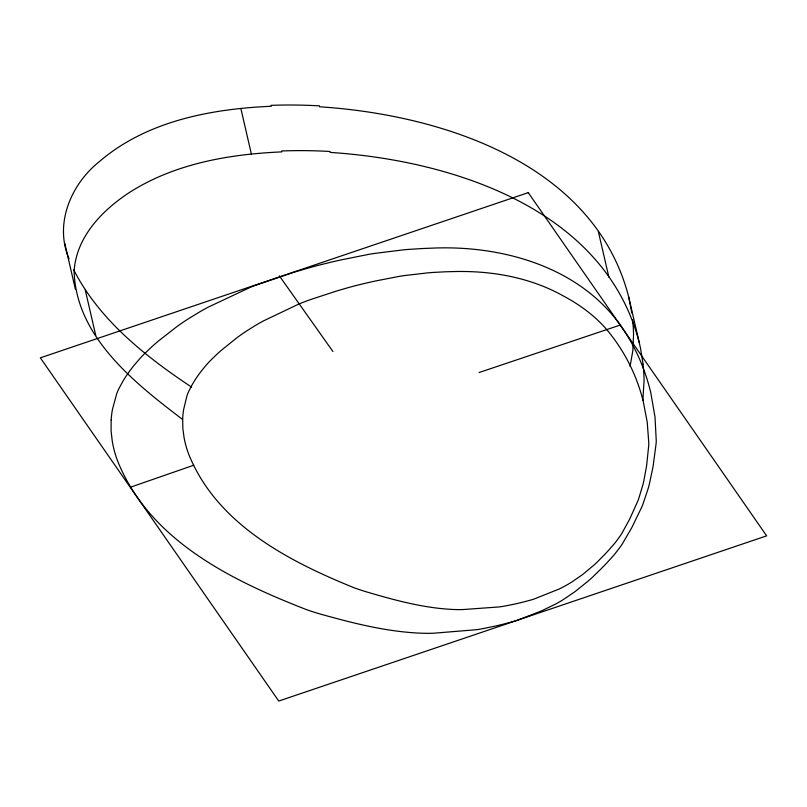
<?xml version="1.0" encoding="UTF-8"?>
<svg xmlns="http://www.w3.org/2000/svg" width="807" height="807" viewBox="0 0 807 807"><rect width="100%" height="100%" fill="white"/><g stroke="black" fill="none" stroke-linecap="round" stroke-linejoin="round"><path stroke-width="1.21" d="M111.154 419.983L111.073 430.787L112.244 441.046A421.254 210.627 -13 0 0 115.219 453.948A395.783 197.886 -13 0 0 119.739 466.073C153.068 542.405 233.939 581.413 307.205 609.91A406.052 203.021 -13 0 0 319.774 613.905C353.87 623.428 388.631 632.335 424.21 633.293A110.125 55.058 -13 0 0 433.793 633.202L476.312 629.722A67.223 33.612 -13 0 0 481.113 628.986L495.538 626.03A217.456 108.733 -13 0 0 504.97 623.761L514.099 621.289A52.828 26.409 -13 0 0 517.63 620.169L541.628 610.838L555.892 603.939A145.139 72.569 -13 0 0 562.469 600.115L574.998 591.662L587.92 581.262A204.877 102.439 -13 0 0 592.62 577.076L601.427 568.521A490.01 245.005 -13 0 0 606.743 563.014L613.31 555.781A169.309 84.654 -13 0 0 615.892 552.644L619.705 547.65A184.137 92.069 -13 0 0 622.217 544.069L631.659 527.889L641.878 506.846A158.616 79.308 -13 0 0 643.038 503.861L647.95 489.193A317.302 158.656 -13 0 0 649.322 484.261L653.034 466.779L656.061 443.991A179.215 89.607 -13 0 0 656.262 441.096L655.022 417.118L651.067 394.361A222.903 111.457 -13 0 0 650.16 390.114C644.006 365.995 633.626 343.227 618.868 323.123A353.375 176.693 -13 0 0 616.114 319.491C572.93 264.414 497.435 244.713 429.929 248.243A326.795 163.397 -13 0 0 422.061 248.556L407.999 249.444A133.801 66.9 -13 0 0 401.936 250.029L375.356 253.317A119.93 59.96 -13 0 0 369.071 254.296L341.068 259.904A327.319 163.66 -13 0 0 331.748 262.023L318.957 265.16A237.339 118.669 -13 0 0 310.312 267.46L296.542 271.475A173.848 86.924 -13 0 0 292.507 272.746L253.791 285.94A110.156 55.078 -13 0 0 249.645 287.645L208.186 307.164A183.562 91.786 -13 0 0 199.218 312.168L189.766 317.928A242.867 121.433 -13 0 0 177.177 326.381L158.101 341.28A327.723 163.861 -13 0 0 151.575 347.01L144.332 353.88A186.003 92.997 -13 0 0 139.591 358.883L133.77 365.742A267.258 133.629 -13 0 0 128.737 372.36L127.647 373.893A223.448 111.729 -13 0 0 123.078 380.944L118.73 388.974A168.905 84.453 -13 0 0 116.833 393.312L112.445 409.371A356.341 178.165 -13 0 0 111.154 419.983M642.846 400.423L644.087 380.268A807.131 359.771 5.8 0 0 642.977 364.169M630.075 366.348L632.849 350.591L633.556 334.653A807.131 359.771 5.8 0 0 632.567 319.633M130.875 487.065L193.791 465.205M479.096 372.521L620.22 325.07M271.303 106.262C210.768 108.905 146.44 121.08 99.221 161.713C70.986 184.289 54.069 223.932 69.059 258.795M281.835 151.877C229.329 154.177 175.089 163.488 130.038 192.096C102.57 209.87 76.14 236.905 74.133 271.334C75.979 336.791 134.557 382.922 182.382 419.297M319.532 106.786C441.954 114.735 594.255 163.438 628.683 296.865L640.465 347.928L643.078 364.169M330.063 152.402C452.485 160.351 604.786 209.053 639.215 342.481M191.673 387.189C145.452 356.412 99.453 320.208 73.689 269.8M279.323 275.823L332.938 351.539M190.462 458.406C219.756 525.68 289.763 561.672 354.212 587.809A364.461 182.231 -13 0 0 365.036 591.44C394.26 600.105 424.048 608.307 454.664 609.547A93.37 46.685 -13 0 0 462.845 609.567L499.099 606.945A55.38 27.69 -13 0 0 503.185 606.35L513.817 604.272A175.462 87.731 -13 0 0 523.461 602.012L531.198 599.934A42.842 21.416 -13 0 0 534.194 598.996L558.989 589.07A56.147 28.074 -13 0 0 562.065 587.567L566.534 585.146A119.648 59.819 -13 0 0 572.072 581.857L582.593 574.574L593.407 565.576A174.12 87.065 -13 0 0 597.341 561.954L604.675 554.53A421.093 210.546 -13 0 0 609.103 549.749L614.561 543.474A147.005 73.508 -13 0 0 616.699 540.74L619.857 536.403A161.339 80.67 -13 0 0 621.915 533.286L629.642 519.183L637.923 500.814A142.042 71.016 -13 0 0 638.851 498.212L642.725 485.38A286.051 143.021 -13 0 0 643.794 481.063L646.599 465.76L648.697 445.797A163.276 81.638 -13 0 0 648.808 443.255L647.234 422.192L643.371 402.179A204.988 102.489 -13 0 0 642.513 398.446C636.784 377.172 627.352 357.138 614.349 339.323A326.684 163.337 -13 0 0 611.918 336.105C601.144 321.468 586.86 309.717 571.316 300.446A499.14 249.565 -13 0 0 562.782 295.634C528.908 276.831 489.728 270.325 451.345 271.636A275.258 137.634 -13 0 0 444.637 271.828L432.643 272.463A111.376 55.683 -13 0 0 427.478 272.907L404.842 275.52A98.736 49.368 -13 0 0 399.485 276.317L375.689 280.947A271.424 135.717 -13 0 0 365.833 283.156L356.916 285.325A194.638 97.314 -13 0 0 348.221 287.635L337.901 290.641A140.983 70.491 -13 0 0 334.481 291.71L311.23 299.347A130.038 65.014 -13 0 0 305.258 301.505L301.687 302.897A89.486 44.748 -13 0 0 298.187 304.35L263.173 321.055A150.939 75.475 -13 0 0 255.617 325.342L247.668 330.305A202.154 101.077 -13 0 0 237.097 337.598L221.118 350.47A278.284 139.147 -13 0 0 215.661 355.433L209.628 361.395A160.048 80.024 -13 0 0 205.684 365.732L200.852 371.694A233.152 116.571 -13 0 0 196.696 377.444L195.798 378.786A196.565 98.283 -13 0 0 192.046 384.919L189.04 390.729A151.777 75.888 -13 0 0 186.972 395.712L183.572 409.764A323.839 161.914 -13 0 0 182.685 419.065L182.856 428.547L184.067 437.565A375.124 187.557 -13 0 0 190.432 458.416M598.33 231.478L608.861 277.083M240.839 108.41L251.37 154.026M85.219 289.834L95.751 335.45M64.832 243.543L75.364 289.158M628.683 296.865L631.861 313.156M281.532 150.98A280.543 152.805 5.3 0 1 330.043 151.484M271.001 105.364A280.543 152.805 5.3 0 1 319.511 105.878M528.252 192.641L40.35 357.834L278.748 701.051L766.65 535.848L528.252 192.641"/></g></svg>
